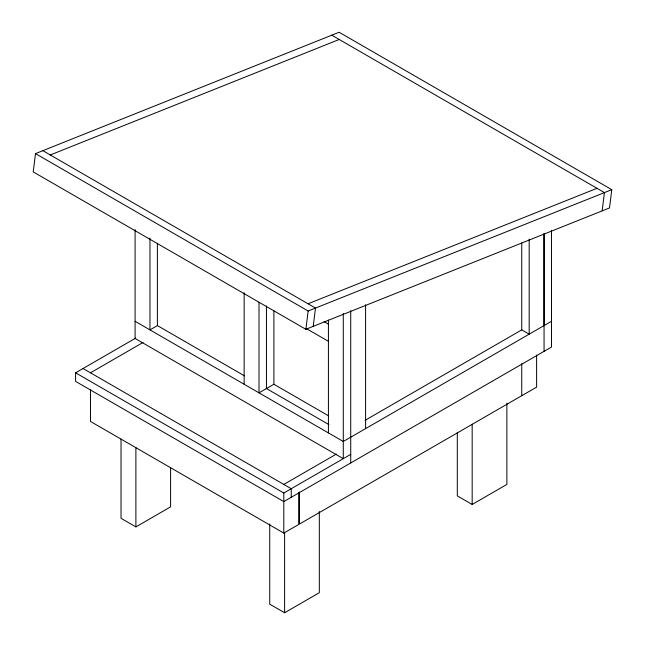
<?xml version="1.0" encoding="UTF-8"?>
<svg xmlns="http://www.w3.org/2000/svg" width="645" height="645" viewBox="0 0 645 645"><rect width="100%" height="100%" fill="white"/><g stroke="black" fill="none" stroke-linecap="round" stroke-linejoin="round"><path stroke-width="0.97" d="M35.491 153.615L33.226 171.892L305.875 329.297L609.509 207.94L611.774 189.662L339.125 32.25L35.491 153.615L308.133 311.019L611.774 189.662M305.875 329.297L308.133 311.019M313.22 326.362L315.486 308.084L42.836 150.672M602.164 210.875L604.421 192.597L331.78 35.185M551.475 230.33L551.491 347.05L283.8 501.6L75.602 381.397L75.602 372.81L135.627 338.149M90.477 372.81L143.061 342.447M328.539 415.807L273.891 384.259L259.016 392.845L259.016 302.263M121.026 439.084L121.026 518.306L135.893 526.892L170.594 506.857L170.594 467.746M365.062 420.338L521.813 329.837M551.491 321.291L343.285 441.494L135.087 321.291M283.8 484.427L336.392 454.064M75.602 372.81L283.8 493.014L350.727 454.378M90.477 389.411L90.477 421.459L283.8 533.076L298.675 524.498L298.675 492.441M269.739 523.942L269.739 604.163L284.614 612.75L319.315 592.715L319.315 511.493M457.305 432.698L457.305 495.876L472.172 504.463L506.873 484.427L506.873 403.206M50.278 154.969L339.214 39.482M308.052 303.795L596.988 188.308M324.072 321.645L328.418 324.153M306.697 328.781L328.418 341.326M157.332 325.548L244.447 375.842M266.224 388.419L328.95 424.628M83.036 368.513L291.242 488.716L291.242 497.303M544.058 233.361L544.058 351.34M544.033 234.208L544.033 325.596M536.616 355.064L536.616 387.121L299.482 524.03L299.482 491.974M529.182 239.231L529.182 334.175L521.749 329.877L521.749 242.939M521.749 363.651L521.749 395.708M472.172 424.241L472.172 504.463M365.594 304.787L365.594 428.619M350.727 310.672L350.727 462.957M343.285 313.518L343.285 458.668L135.087 338.464L135.087 229.588M328.418 320.049L328.418 432.908M284.614 532.528L284.614 612.75M283.8 493.014L283.8 533.076M273.891 310.785L273.891 384.259M266.45 306.02L266.45 388.548M244.149 292.669L244.149 384.259M157.396 243.238L157.396 325.588L149.963 329.877L149.963 238.174M135.893 447.67L135.893 526.892"/></g></svg>
